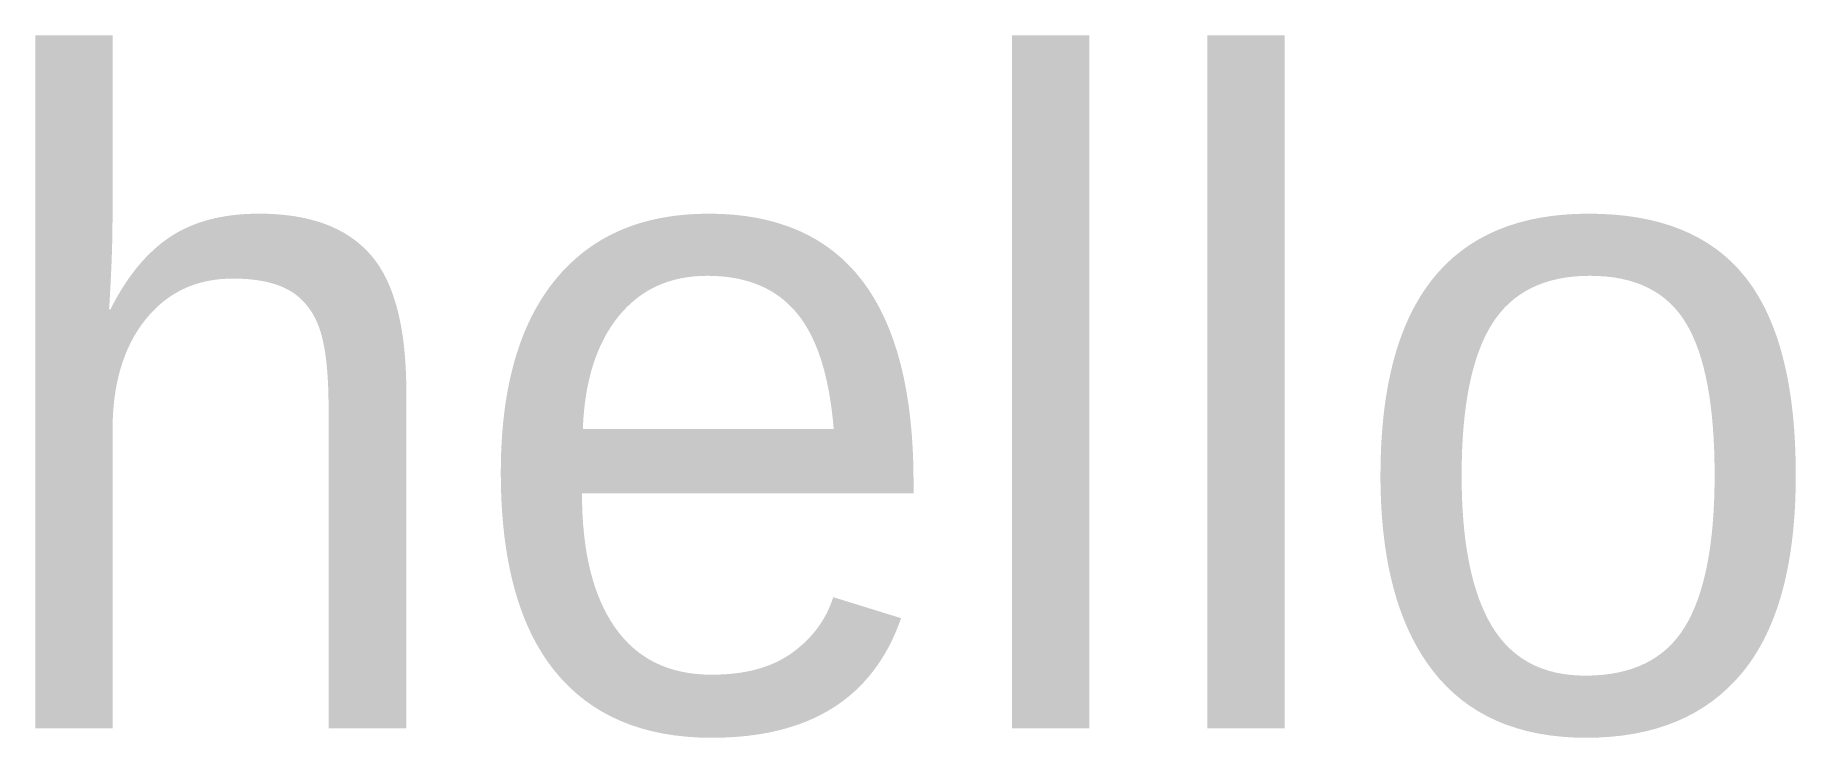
# Model space of a CAD drawing. Header units: millimetres. Extents: x 0.23 to 6.92, y -0.04 to 2.63.
import ezdxf

# ---------------------------------------------------------------- set-up
doc = ezdxf.new("R2010")
doc.units = ezdxf.units.MM

msp = doc.modelspace()

# ---------------------------------------------------------------- texts
msp.add_text('hello', height=2.5).set_placement((0, 0))

doc.saveas('drawing.dxf')
